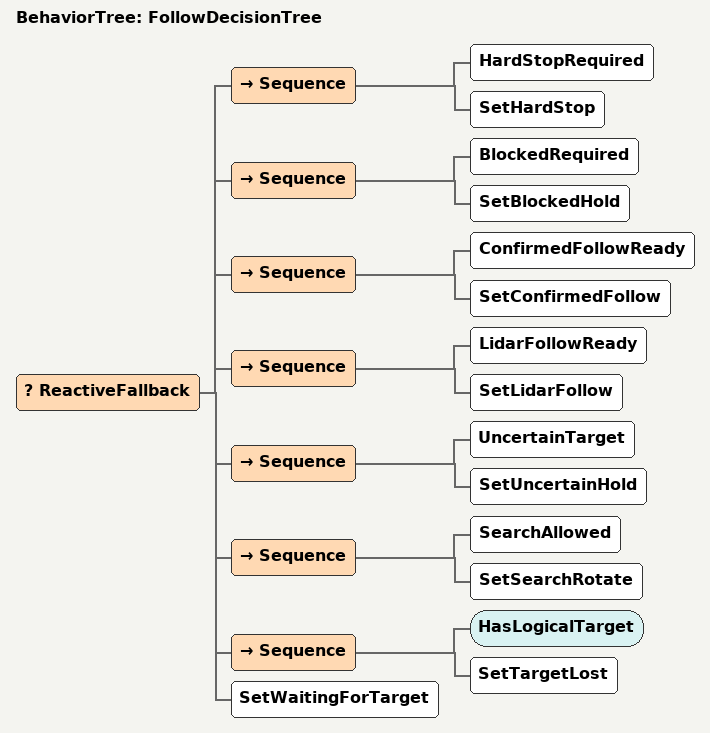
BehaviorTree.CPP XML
<root main_tree_to_execute="FollowDecisionTree">
  <BehaviorTree ID="FollowDecisionTree">
    <ReactiveFallback>
      <Sequence><HardStopRequired/><SetHardStop/></Sequence>
      <Sequence><BlockedRequired/><SetBlockedHold/></Sequence>
      <Sequence><ConfirmedFollowReady/><SetConfirmedFollow/></Sequence>
      <Sequence><LidarFollowReady/><SetLidarFollow/></Sequence>
      <Sequence><UncertainTarget/><SetUncertainHold/></Sequence>
      <Sequence><SearchAllowed/><SetSearchRotate/></Sequence>
      <Sequence><HasLogicalTarget/><SetTargetLost/></Sequence>
      <SetWaitingForTarget/>
    </ReactiveFallback>
  </BehaviorTree>
</root>
